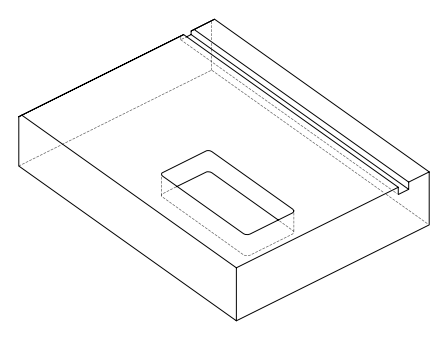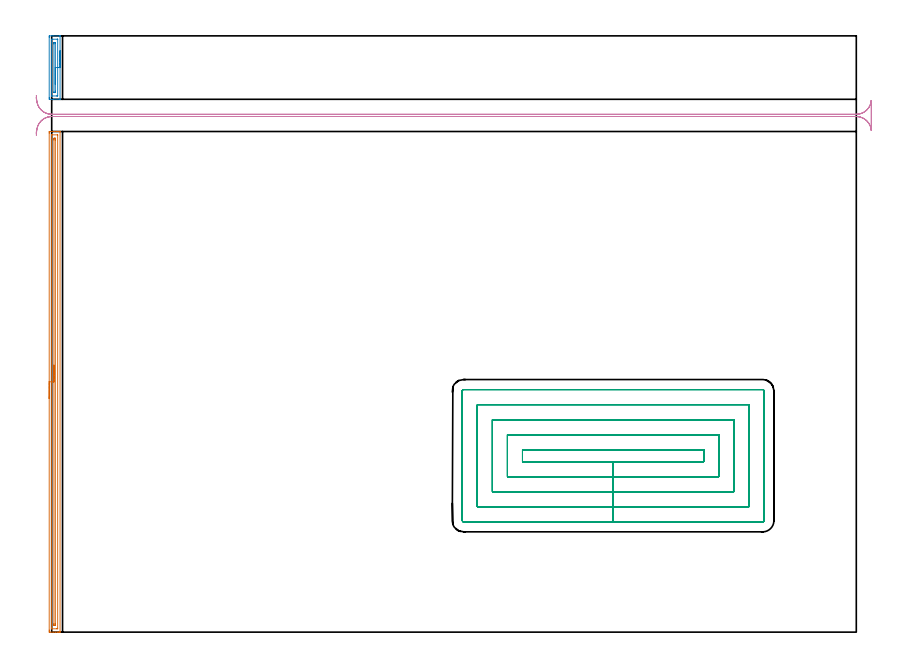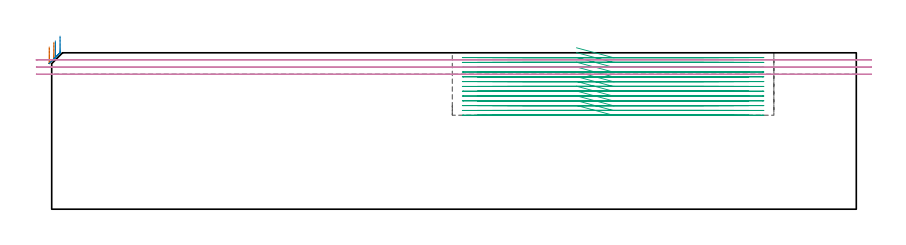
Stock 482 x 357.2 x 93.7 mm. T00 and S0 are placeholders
(PLAN: 4 operations, 2 tool changes, 65.7 min)
(1 AREA_MILL | FG_CHAMFER_SURFACE | UGT0205_001 | 7.37 min | 6418 mm3)
(2 AREA_MILL_1 | FG_CHAMFER_SURFACE_1 | UGT0205_001 | 1.08 min | 889 mm3)
(3 MILL_RECTANGULAR_POCKET | POCKET_RECTANGULAR_STRAIGHT | NXT0201_011 | Follow Part, ap 3, ae 75% | 51 min | 655737 mm3)
(4 MILL_RECTANGULAR_SLOT | SLOT_RECTANGULAR | UGT0201_100 | Follow Part, ap 4.5, ae 75% | 6.29 min | 118879 mm3)
(TOOL UGT0205_001 | Chamfer Mill 20 x 3 x 45 deg. | D20 FL50 Z2)
(TOOL NXT0201_011 | ENDMILL 12mm [2P460-1200-NA 1630] | D12 FL38 Z6)
(TOOL UGT0201_100 | End Mill 18 mm | D18 FL22 Z2)
(OP 1 AREA_MILL)
G17 G21 G94 G90
T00 M6
G54
G17 G0 G90 X-1.5 Y139.95 S1061 M3
G43 Z103.7 H0
Z97.2
G94 G1 Y139.988 Z96.328 F250.
Y140.102 Z95.464
Y140.291 Z94.612
Y140.553 Z93.78
Y140.887 Z92.974
Y141.29 Z92.2
Y141.759 Z91.464
Y142.29 Z90.772
Y142.879 Z90.129
Y143.522 Z89.54
Y144.214 Z89.008
Y144.95 Z88.54
Y145.724 Z88.137
Y146.53 Z87.803
Y147.362 Z87.541
Y148.214 Z87.352
Y149.078 Z87.238
Y149.95 Z87.2
Y298.958
X-1.499 Y299.271 Z87.201
X-1.493 Y299.845 Z87.204
X-1.491 Y299.892 Z87.206
X-0.922 Y299.9 Z87.775
X1.75 Z90.445
X3.169 Z91.865
X3.531 Z92.226
X4.256 Z92.956
X4.529 Z93.229
X4.948 Y299.892 Z93.64
X4.997 Y299.89 Z93.688
X5. Y299.718 Z93.7
Y0.182
X4.996 Y0.066 Z93.69
X4.966 Y0.01 Z93.658
X4.948 Y0.008 Z93.64
X4.529 Y0. Z93.229
X4.256 Z92.956
X3.531 Z92.226
X2.278 Z90.975
X0.86 Z89.555
X-0.922 Y0.001 Z87.775
X-1.17 Y0.003 Z87.526
X-1.491 Y0.008 Z87.206
X-1.493 Y0.055 Z87.204
X-1.498 Y0.629 Z87.202
X-1.5 Y1.21 Z87.2
Y149.95
X-0.086 Z88.614
X-0.085 Y297.593 Z88.615
X-0.082 Y297.702 Z88.618
X-0.076 Y297.89 Z88.624
X-0.031 Y297.892 Z88.669
X0.445 Y297.899 Z89.145
X3.559 Z92.259
X3.573 Y297.896 Z92.273
X3.576 Y297.892 Z92.276
X3.579 Y297.866 Z92.279
X3.584 Y297.647 Z92.284
X3.586 Y297.538 Z92.286
Y297.483
X3.585 Y2.307 Z92.285
X3.582 Y2.198 Z92.282
X3.576 Y2.01 Z92.276
X3.531 Y2.008 Z92.231
X3.055 Y2.001 Z91.755
X-0.059 Z88.641
X-0.073 Y2.004 Z88.627
X-0.076 Y2.008 Z88.624
X-0.079 Y2.033 Z88.621
X-0.085 Y2.252 Z88.615
X-0.086 Y2.472 Z88.614
Y149.95
X1.328 Z90.028
X1.329 Y294.8 Z90.029
X1.331 Y295.221 Z90.031
X1.336 Y295.694 Z90.036
X1.347 Y295.89 Z90.047
X1.548 Y295.898 Z90.248
X1.75 Z90.45
X1.955 Y295.895 Z90.655
X2.091 Y295.89 Z90.791
X2.165 Y295.878 Z90.865
X2.167 Y295.835 Z90.867
X2.169 Y295.694 Z90.869
X2.171 Y295.271 Z90.871
X2.172 Y294.8 Z90.872
X2.171 Y5.1 Z90.871
X2.169 Y4.679 Z90.869
X2.164 Y4.206 Z90.864
X2.153 Y4.01 Z90.853
X1.952 Y4.002 Z90.652
X1.75 Z90.45
X1.545 Y4.005 Z90.245
X1.409 Y4.01 Z90.109
X1.335 Y4.022 Z90.035
X1.333 Y4.065 Z90.033
X1.33 Y4.206 Z90.03
X1.329 Y4.629 Z90.029
X1.328 Y5.1 Z90.028
Y149.95
Y150.822 Z90.067
Y151.687 Z90.18
Y152.538 Z90.369
Y153.37 Z90.632
Y154.176 Z90.965
Y154.95 Z91.368
Y155.686 Z91.837
Y156.378 Z92.368
Y157.021 Z92.957
Y157.61 Z93.601
Y158.142 Z94.293
Y158.61 Z95.028
Y159.013 Z95.802
Y159.347 Z96.608
Y159.609 Z97.44
Y159.798 Z98.292
Y159.912 Z99.157
Y159.95 Z100.028
G0 Z103.7
M5
M2
(OP 2 AREA_MILL_1)
G17 G21 G94 G90
T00 M6
G54
G17 G0 G90 X5. Y348.2 S1061 M3
G43 Z103.7 H0
G94 G1 Y348.162 Z102.828 F250.
Y348.048 Z101.963
Y347.859 Z101.112
Y347.597 Z100.28
Y347.263 Z99.474
Y346.86 Z98.7
Y346.392 Z97.964
Y345.86 Z97.272
Y345.271 Z96.629
Y344.628 Z96.039
Y343.936 Z95.508
Y343.2 Z95.04
Y342.426 Z94.637
Y341.62 Z94.303
Y340.788 Z94.041
Y339.937 Z93.852
Y339.072 Z93.738
Y338.2 Z93.7
Y319.225
X4.996 Y319.207 Z93.693
X4.993 Y319.203 Z93.69
X4.933 Y319.2 Z93.632
X0.808 Z89.507
X-0.031 Z88.662
X-1.391 Y319.201 Z87.304
X-1.49 Y319.206 Z87.204
X-1.497 Y319.667 Z87.203
X-1.5 Y320.24 Z87.2
Y356.424
X-1.498 Y356.733 Z87.202
X-1.49 Y357.194 Z87.204
X-1.391 Y357.198 Z87.304
X-0.031 Y357.2 Z88.662
X0.808 Z89.508
X4.934 Z93.632
X4.993 Y357.197 Z93.69
X4.996 Y357.193 Z93.693
X5. Y357.174 Z93.7
Y338.2
X3.586 Z92.286
X3.585 Y321.378 Z92.285
X3.584 Y321.324 Z92.284
X3.579 Y321.223 Z92.279
X3.531 Y321.21 Z92.231
X2.874 Y321.201 Z91.574
X0.203 Y321.2 Z88.903
X-0.031 Y321.202 Z88.669
X-0.064 Y321.205 Z88.636
X-0.078 Y321.209 Z88.622
X-0.082 Y321.269 Z88.618
X-0.085 Y321.378 Z88.615
X-0.086 Y321.432 Z88.614
Y355.022
X-0.084 Y355.077 Z88.616
X-0.079 Y355.177 Z88.621
X-0.031 Y355.19 Z88.669
X0.626 Y355.199 Z89.326
X3.297 Y355.2 Z91.997
X3.531 Y355.198 Z92.231
X3.564 Y355.195 Z92.264
X3.578 Y355.191 Z92.278
X3.582 Y355.131 Z92.282
X3.585 Y355.022 Z92.285
X3.586 Y354.968 Z92.286
Y338.2
X2.171 Z90.871
Y324.079
X2.17 Y323.663 Z90.87
X2.164 Y323.245 Z90.864
X2.16 Y323.209 Z90.86
X2.138 Y323.205 Z90.838
X2.083 Y323.202 Z90.783
X1.972 Y323.2 Z90.672
X1.747 Z90.447
X1.335 Y323.228 Z90.035
X1.332 Y323.343 Z90.032
X1.329 Y323.614 Z90.029
Y352.321
X1.33 Y352.737 Z90.03
X1.335 Y353.155 Z90.035
X1.34 Y353.191 Z90.04
X1.362 Y353.195 Z90.062
X1.417 Y353.199 Z90.117
X1.528 Y353.2 Z90.228
X1.753 Z90.453
X2.165 Y353.172 Z90.865
X2.168 Y353.057 Z90.868
X2.171 Y352.786 Z90.871
Y338.2
Y337.328 Z90.91
Y336.464 Z91.023
Y335.612 Z91.212
Y334.78 Z91.475
Y333.974 Z91.808
Y333.2 Z92.211
Y332.464 Z92.68
Y331.772 Z93.211
Y331.129 Z93.8
Y330.54 Z94.444
Y330.009 Z95.136
Y329.54 Z95.871
Y329.137 Z96.645
Y328.803 Z97.451
Y328.541 Z98.283
Y328.352 Z99.135
Y328.238 Z100.
Y328.2 Z100.871
G0 Z103.7
M5
M2
(OP 3 MILL_RECTANGULAR_POCKET)
G17 G21 G94 G90
T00 M6
G54
G17 G0 G90 X314.367 Y102.1 S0 M3
G43 Z103.7 H1
Z96.7
G94 G1 X336.3 Z90.823 F250.
X390.6 F500.
Y109.3
X282.
Y102.1
X336.3
Y93.1
X399.6
Y118.3
X273.
Y93.1
X336.3
Y84.1
X408.6
Y127.3
X264.
Y84.1
X336.3
Y75.1
X417.6
Y136.3
X255.
Y75.1
X336.3
Y66.1
X426.
G3 X426.6 Y66.7 R0.6
G1 Y144.7
G3 X426. Y145.3 R0.6
G1 X246.6
G3 X246. Y144.7 R0.6
G1 Y66.7
G3 X246.6 Y66.1 R0.6
G1 X336.3
X337.3
G0 X314.367 Y102.1 Z93.823
G1 X336.3 Z87.946 F250.
X390.6 F500.
Y109.3
X282.
Y102.1
X336.3
Y93.1
X399.6
Y118.3
X273.
Y93.1
X336.3
Y84.1
X408.6
Y127.3
X264.
Y84.1
X336.3
Y75.1
X417.6
Y136.3
X255.
Y75.1
X336.3
Y66.1
X426.
G3 X426.6 Y66.7 R0.6
G1 Y144.7
G3 X426. Y145.3 R0.6
G1 X246.6
G3 X246. Y144.7 R0.6
G1 Y66.7
G3 X246.6 Y66.1 R0.6
G1 X336.3
X337.3
G0 X314.367 Y102.1 Z90.946
G1 X336.3 Z85.069 F250.
X390.6 F500.
Y109.3
X282.
Y102.1
X336.3
Y93.1
X399.6
Y118.3
X273.
Y93.1
X336.3
Y84.1
X408.6
Y127.3
X264.
Y84.1
X336.3
Y75.1
X417.6
Y136.3
X255.
Y75.1
X336.3
Y66.1
X426.
G3 X426.6 Y66.7 R0.6
G1 Y144.7
G3 X426. Y145.3 R0.6
G1 X246.6
G3 X246. Y144.7 R0.6
G1 Y66.7
G3 X246.6 Y66.1 R0.6
G1 X336.3
X337.3
G0 X314.367 Y102.1 Z88.069
G1 X336.3 Z82.192 F250.
X390.6 F500.
Y109.3
X282.
Y102.1
X336.3
Y93.1
X399.6
Y118.3
X273.
Y93.1
X336.3
Y84.1
X408.6
Y127.3
X264.
Y84.1
X336.3
Y75.1
X417.6
Y136.3
X255.
Y75.1
X336.3
Y66.1
X426.
G3 X426.6 Y66.7 R0.6
G1 Y144.7
G3 X426. Y145.3 R0.6
G1 X246.6
G3 X246. Y144.7 R0.6
G1 Y66.7
G3 X246.6 Y66.1 R0.6
G1 X336.3
X337.3
G0 X314.367 Y102.1 Z85.192
G1 X336.3 Z79.315 F250.
X390.6 F500.
Y109.3
X282.
Y102.1
X336.3
Y93.1
X399.6
Y118.3
X273.
Y93.1
X336.3
Y84.1
X408.6
Y127.3
X264.
Y84.1
X336.3
Y75.1
X417.6
Y136.3
X255.
Y75.1
X336.3
Y66.1
X426.
G3 X426.6 Y66.7 R0.6
G1 Y144.7
G3 X426. Y145.3 R0.6
G1 X246.6
G3 X246. Y144.7 R0.6
G1 Y66.7
G3 X246.6 Y66.1 R0.6
G1 X336.3
X337.3
G0 X314.367 Y102.1 Z82.315
G1 X336.3 Z76.438 F250.
X390.6 F500.
Y109.3
X282.
Y102.1
X336.3
Y93.1
X399.6
Y118.3
X273.
Y93.1
X336.3
Y84.1
X408.6
Y127.3
X264.
Y84.1
X336.3
Y75.1
X417.6
Y136.3
X255.
Y75.1
X336.3
Y66.1
X426.
G3 X426.6 Y66.7 R0.6
G1 Y144.7
G3 X426. Y145.3 R0.6
G1 X246.6
G3 X246. Y144.7 R0.6
G1 Y66.7
G3 X246.6 Y66.1 R0.6
G1 X336.3
X337.3
G0 X314.367 Y102.1 Z79.438
G1 X336.3 Z73.561 F250.
X390.6 F500.
Y109.3
X282.
Y102.1
X336.3
Y93.1
X399.6
Y118.3
X273.
Y93.1
X336.3
Y84.1
X408.6
Y127.3
X264.
Y84.1
X336.3
Y75.1
X417.6
Y136.3
X255.
Y75.1
X336.3
Y66.1
X426.
G3 X426.6 Y66.7 R0.6
G1 Y144.7
G3 X426. Y145.3 R0.6
G1 X246.6
G3 X246. Y144.7 R0.6
G1 Y66.7
G3 X246.6 Y66.1 R0.6
G1 X336.3
X337.3
G0 X314.367 Y102.1 Z76.561
G1 X336.3 Z70.685 F250.
X390.6 F500.
Y109.3
X282.
Y102.1
X336.3
Y93.1
X399.6
Y118.3
X273.
Y93.1
X336.3
Y84.1
X408.6
Y127.3
X264.
Y84.1
X336.3
Y75.1
X417.6
Y136.3
X255.
Y75.1
X336.3
Y66.1
X426.
G3 X426.6 Y66.7 R0.6
G1 Y144.7
G3 X426. Y145.3 R0.6
G1 X246.6
G3 X246. Y144.7 R0.6
G1 Y66.7
G3 X246.6 Y66.1 R0.6
G1 X336.3
X337.3
G0 X314.367 Y102.1 Z73.685
G1 X336.3 Z67.808 F250.
X390.6 F500.
Y109.3
X282.
Y102.1
X336.3
Y93.1
X399.6
Y118.3
X273.
Y93.1
X336.3
Y84.1
X408.6
Y127.3
X264.
Y84.1
X336.3
Y75.1
X417.6
Y136.3
X255.
Y75.1
X336.3
Y66.1
X426.
G3 X426.6 Y66.7 R0.6
G1 Y144.7
G3 X426. Y145.3 R0.6
G1 X246.6
G3 X246. Y144.7 R0.6
G1 Y66.7
G3 X246.6 Y66.1 R0.6
G1 X336.3
X337.3
G0 X314.367 Y102.1 Z70.808
G1 X336.3 Z64.931 F250.
X390.6 F500.
Y109.3
X282.
Y102.1
X336.3
Y93.1
X399.6
Y118.3
X273.
Y93.1
X336.3
Y84.1
X408.6
Y127.3
X264.
Y84.1
X336.3
Y75.1
X417.6
Y136.3
X255.
Y75.1
X336.3
Y66.1
X426.
G3 X426.6 Y66.7 R0.6
G1 Y144.7
G3 X426. Y145.3 R0.6
G1 X246.6
G3 X246. Y144.7 R0.6
G1 Y66.7
G3 X246.6 Y66.1 R0.6
G1 X336.3
X337.3
G0 X314.367 Y102.1 Z67.931
G1 X336.3 Z62.054 F250.
X390.6 F500.
Y109.3
X282.
Y102.1
X336.3
Y93.1
X399.6
Y118.3
X273.
Y93.1
X336.3
Y84.1
X408.6
Y127.3
X264.
Y84.1
X336.3
Y75.1
X417.6
Y136.3
X255.
Y75.1
X336.3
Y66.1
X426.
G3 X426.6 Y66.7 R0.6
G1 Y144.7
G3 X426. Y145.3 R0.6
G1 X246.6
G3 X246. Y144.7 R0.6
G1 Y66.7
G3 X246.6 Y66.1 R0.6
G1 X336.3
X337.3
G0 X314.367 Y102.1 Z65.054
G1 X336.3 Z59.177 F250.
X390.6 F500.
Y109.3
X282.
Y102.1
X336.3
Y93.1
X399.6
Y118.3
X273.
Y93.1
X336.3
Y84.1
X408.6
Y127.3
X264.
Y84.1
X336.3
Y75.1
X417.6
Y136.3
X255.
Y75.1
X336.3
Y66.1
X426.
G3 X426.6 Y66.7 R0.6
G1 Y144.7
G3 X426. Y145.3 R0.6
G1 X246.6
G3 X246. Y144.7 R0.6
G1 Y66.7
G3 X246.6 Y66.1 R0.6
G1 X336.3
X337.3
G0 X314.367 Y102.1 Z62.177
G1 X336.3 Z56.3 F250.
X390.6 F500.
Y109.3
X282.
Y102.1
X336.3
Y93.1
X399.6
Y118.3
X273.
Y93.1
X336.3
Y84.1
X408.6
Y127.3
X264.
Y84.1
X336.3
Y75.1
X417.6
Y136.3
X255.
Y75.1
X336.3
Y66.1
X426.
G3 X426.6 Y66.7 R0.6
G1 Y144.7
G3 X426. Y145.3 R0.6
G1 X246.6
G3 X246. Y144.7 R0.6
G1 Y66.7
G3 X246.6 Y66.1 R0.6
G1 X336.3
X337.3
G0 Z103.7
M5
M2
(OP 4 MILL_RECTANGULAR_SLOT)
G17 G21 G94 G90
T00 M6
G54
G17 G0 G90 X-9.421 Y298.783 S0 M3
G43 Z103.7 H0
Z89.433
G94 G1 X-8.814 Y301.721 F250.
G2 X0. Y308.9 R9. F500.
G1 X482.
G2 X490.97 Y300.634 R9.
G1 X491.
Y318.466
X490.97
G2 X482. Y310.2 R9.
G1 X0.
G2 X-8.814 Y317.379 R9.
G1 X-9.421 Y320.317 F250.
G0 X-9.215 Y297.644 Z85.167
G1 X-8.97 Y300.634
G2 X0. Y308.9 R9. F500.
G1 X482.
G2 X490.97 Y300.634 R9.
G1 X491.
Y318.466
X490.97
G2 X482. Y310.2 R9.
G1 X0.
G2 X-8.97 Y318.466 R9.
G1 X-9.215 Y321.456 F250.
G0 Y297.644 Z80.9
G1 X-8.97 Y300.634
G2 X0. Y308.9 R9. F500.
G1 X482.
G2 X490.97 Y300.634 R9.
G1 X491.
Y318.466
X490.97
G2 X482. Y310.2 R9.
G1 X0.
G2 X-8.97 Y318.466 R9.
G1 X-9.215 Y321.456 F250.
G0 Z103.7
M5
M2
